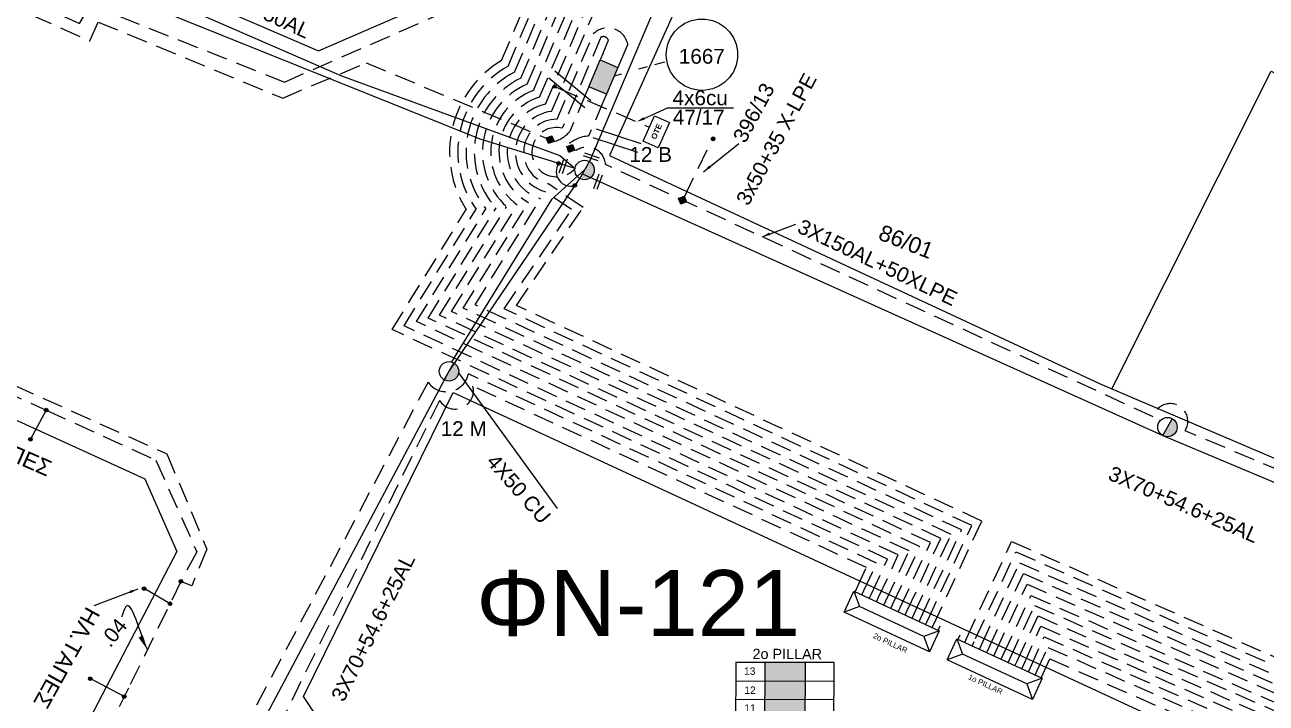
# Model space of a CAD drawing. Header units: millimetres. Extents: x 924 to 3152, y 704 to 1760.
# Drawn here: x 2067.1 to 2217.9, y 1442.5 to 1525 of the extents above; entities that cross this region are included whole.
import ezdxf
from ezdxf import colors
from ezdxf.entities.mleader import LeaderData, LeaderLine
from ezdxf.enums import TextEntityAlignment as Align
from ezdxf.math import Vec2, Vec3

# ---------------------------------------------------------------- set-up
doc = ezdxf.new("R2010")
doc.units = ezdxf.units.MM
doc.linetypes.add('DASHED', pattern=[19.05, 12.7, -6.35])
for name, color, linetype in [('Link Box 4 Διευθύνσεων', 7, 'Continuous'), ('Pillar OTE', 7, 'Continuous'), ('Άγνωστα', 7, 'Continuous'), ('Ασφαλειοκιßώτια Χ.Τ 13 αναχωρήσεων', 7, 'Continuous'), ('Επιγραφές - Σχήματα', 7, 'Continuous'), ('Καλώδια ΧΤ   3x150+50AL', 7, 'DASHED'), ('Καλώδια ΧΤ   3x150AL+50XLPE', 7, 'DASHED'), ('Καλώδια ΧΤ   4x50CU', 7, 'DASHED'), ('Μηχανική τομή', 7, 'Continuous'), ('Στύλος ΦΜ', 7, 'Continuous'), ('Στύλος ΦΜ @ 1', 7, 'Continuous'), ('Συνδέσεις', 7, 'Continuous'), ('Συνεστραμμένα ΧΤ   3x70+54.6+25 AL', 7, 'SYN_LINE'), ('Τομή', 7, 'Continuous'), ('Υποσταθμός πόλεως', 7, 'Continuous'), ('Υπόβαθρο ΔΕΗ', 7, 'Continuous'), ('Υπόγεια Καλώδια Δικτύου ΧΤ   .04', 7, 'DASHED'), ('Υπόγεια Καλώδια Δικτύου ΧΤ   .15', 7, 'DASHED'), ('Υπόγεια καλώδια Δικτύου ΧΤ και Παρ. ΧΤ X-95  (3X95AL +35CU  XLPE)', 7, 'DASHED'), ('Υπόγεια καλώδια Παροχών ΧΤ   4x50AL', 7, 'DASHED'), ('Υπόγεια καλώδια Παροχών ΧΤ   4x6', 7, 'DASHED')]:
    doc.layers.add(name, color=color, linetype=linetype)
doc.styles.add('arial', font='ARIAL.TTF')
doc.styles.get("Standard").update_dxf_attribs({"font": 'ARIAL.TTF'})
doc.linetypes.add('SYN_LINE', pattern='A,0.5,-0.0001,["/\\/\\/\\/",Standard,S=0.1,R=0,X=0,Y=-0.05],-0.25', length=0.7501)
doc.dimstyles.new('ISO-25', dxfattribs={"dimtxt": 2.5, "dimasz": 2.5, "dimexe": 1.25, "dimexo": 0.625, "dimtad": 1, "dimtxsty": 'Standard', "dimcen": 2.5, "dimadec": 0, "dimazin": 0, "dimtfac": 1, "dimtmove": 0, "dimatfit": 3, "dimfxl": 1, "dimarcsym": 0})

# ---------------------------------------------------------------- blocks, each defined once
blk = doc.blocks.new('ΥΠΑΡΧΩΝ ΤΣΙΜΕΝΤΕΝΙΟΣ ΣΤΥΛΟΣ')
at = {"layer": 'Στύλος ΦΜ'}
blk.add_hatch(color=256, dxfattribs=at).paths.add_polyline_path([(-1.29, -2.28, 0.574793), (2.62, 0, 0.268822), (1.3, 2.27)])
blk.add_line((-1.29, -2.28), (1.3, 2.27), dxfattribs=at)
blk.add_circle((0, 0), 2.62, dxfattribs=at)
at = {"layer": 'Στύλος ΦΜ', "flags": 4}
for tag, p in [('ΑΡΙΘΜΟΣ', (-4.68, 8.05)), ('ΤΥΠΟΣ', (-4.91, 3.03))]:
    blk.add_attdef(tag, p, '', height=4, dxfattribs=at)
blk = doc.blocks.new('ΜΗΧΑΝΙΚΗ ΤΟΜΗ')
at = {"layer": 'Μηχανική τομή', "ltscale": 40}
for p, q in [((-1.89, 0.78), (1.89, 0.78)), ((1.89, 0), (-1.89, 0))]:
    blk.add_line(p, q, dxfattribs=at)
blk = doc.blocks.new('ΤΟΜΗ')
at = {"layer": 'Τομή', "ltscale": 40}
for p, q in [((-5.68, 0), (5.68, 0)), ((5.68, -2.33), (-5.68, -2.33))]:
    blk.add_line(p, q, dxfattribs=at)
blk = doc.blocks.new('_ΣΥΝΔΕΣΗ')
at = {"layer": 'Συνδέσεις', "linetype": 'SYN_LINE', "ltscale": 40}
blk.add_hatch(color=256, dxfattribs=at).paths.add_polyline_path([(0.5, -0.01, 1), (-0.5, -0.01, 1)])
at = {"layer": 'Συνδέσεις'}
blk.add_circle((0, -0.01), 0.5, dxfattribs=at)
blk = doc.blocks.new('TSONTA XT1')
at = {"ltscale": 40}
h = blk.add_hatch(color=256, dxfattribs=at)
h.dxf.hatch_style = 1
h.paths.add_polyline_path([(595.96, 2487.66), (597.07, 2488.77), (595.96, 2489.87), (594.85, 2488.77)])
blk.add_lwpolyline([(594.85, 2488.77), (595.96, 2489.87), (597.07, 2488.77), (595.96, 2487.66)], close=True, dxfattribs=at)
blk = doc.blocks.new('ΑΣΦΑΛΕΙΟΚΙΒΩΤΙΟ ΥΣ 13 ΑΝΑΧΩΡΗΣΕΩΝ')
at = {"layer": 'Ασφαλειοκιßώτια Χ.Τ 13 αναχωρήσεων'}
for p, q in [((-6.08, 14.6), (-6.17, -14.65)), ((5.88, 14.56), (-6.08, 14.6)), ((5.78, -14.69), (5.88, 14.56)), ((-6.17, -14.65), (5.78, -14.69))]:
    blk.add_line(p, q, dxfattribs=at)
at = {"layer": 'Ασφαλειοκιßώτια Χ.Τ 13 αναχωρήσεων', "ltscale": 40}
for p, q in [((-6.08, 14.6), (5.88, 14.56)), ((-2.56, 14.59), (-2.65, -14.66)), ((2.36, 14.57), (2.26, -14.68)), ((-6.09, 12.35), (5.87, 12.31)), ((-6.09, 10.1), (5.86, 10.06)), ((-6.1, 7.85), (5.85, 7.81)), ((-6.11, 5.6), (5.85, 5.56)), ((-6.11, 3.35), (5.84, 3.31)), ((-6.12, 1.1), (5.83, 1.06)), ((-6.13, -1.15), (5.83, -1.19)), ((-6.14, -3.4), (5.82, -3.44)), ((-6.14, -5.65), (5.81, -5.69)), ((-6.15, -7.9), (5.8, -7.94)), ((-6.16, -10.15), (5.8, -10.19)), ((-6.17, -12.4), (5.79, -12.44))]:
    blk.add_line(p, q, dxfattribs=at)
at = {"layer": 'Ασφαλειοκιßώτια Χ.Τ 13 αναχωρήσεων'}
for s, p in [('13', (-5.08, 13.07)), ('12', (-5.04, 10.75)), ('11', (-5.04, 8.58)), ('10', (-4.97, 6.31)), ('9', (-4.58, 3.95)), ('8', (-4.52, 1.65)), ('7', (-4.55, -0.45)), ('6', (-4.54, -2.86)), ('5', (-4.59, -5.16)), ('4', (-4.63, -7.28)), ('3', (-4.64, -9.55)), ('2', (-4.76, -11.71)), ('1', (-4.69, -13.98))]:
    blk.add_text(s, height=0.9, rotation=359.8162, dxfattribs=at).set_placement(p)
at = {"layer": 'Ασφαλειοκιßώτια Χ.Τ 13 αναχωρήσεων', "ltscale": 40}
for tag, height, p in [('ΟΝΟΜΑ', 1.25, (0.18, 15.6)), ('ΚΕΙΜΕΝΟ 13', 0.5, (4.44, 13.42)), ('ΚΕΙΜΕΝΟ 12', 0.5, (4.42, 11.17)), ('ΚΕΙΜΕΝΟ 11', 0.5, (4.38, 8.91)), ('ΚΕΙΜΕΝΟ 10', 0.5, (4.44, 6.72)), ('ΚΕΙΜΕΝΟ 9', 0.5, (4.22, 4.44)), ('ΚΕΙΜΕΝΟ 8', 0.5, (4.27, 2.25)), ('ΚΕΙΜΕΝΟ 7', 0.5, (4.25, -0.08)), ('ΚΕΙΜΕΝΟ 6', 0.5, (4.25, -2.29)), ('ΚΕΙΜΕΝΟ 5', 0.5, (4.21, -4.64)), ('ΚΕΙΜΕΝΟ 4', 0.5, (4.17, -6.81)), ('ΚΕΙΜΕΝΟ 3', 0.5, (4.16, -9.09)), ('ΚΕΙΜΕΝΟ 2', 0.5, (4.08, -11.32)), ('ΚΕΙΜΕΝΟ 1', 0.5, (4.15, -13.56)), ('ΣΧ', 0.5, (0.09, -15.14))]:
    blk.add_attdef(tag, text='', height=height, rotation=359.8162, dxfattribs=at).set_placement(p, align=Align.MIDDLE_CENTER)
blk = doc.blocks.new('LINK BOX 4 ΑΝΑΧΩΡΗΣΕΩΝ')
at = {"layer": 'Link Box 4 Διευθύνσεων', "ltscale": 40}
blk.add_hatch(color=256, dxfattribs=at).paths.add_polyline_path([(-3.54, 0), (-3.54, -4.67), (3.54, -4.67), (3.54, 0)])
for p, q in [((-3.54, 0), (-5.33, 0)), ((5.33, 0), (3.54, 0)), ((-3.54, -4.67), (-5.33, -4.67)), ((5.33, -4.67), (3.54, -4.67))]:
    blk.add_line(p, q, dxfattribs=at)
blk.add_lwpolyline([(-3.54, -4.67), (-3.54, 0), (3.54, 0), (3.54, -4.67)], close=True, dxfattribs=at)
blk = doc.blocks.new('ΥΠΟΣΤΑΘΜΟΣ ΠΟΛΕΩΣ 13 ΑΝΑΧΩΡΗΣΕΩΝ')
at = {"layer": 'Υποσταθμός πόλεως', "ltscale": 40}
for p, q in [((-11.12, -2.82), (-11.12, -4)), ((-9.53, -2.82), (-9.53, -4)), ((-7.77, -2.82), (-7.77, -4)), ((-5.99, -2.82), (-5.99, -4)), ((-4.14, -2.82), (-4.14, -4)), ((-2.3, -2.82), (-2.3, -4)), ((-0.43, -2.82), (-0.43, -4)), ((1.54, -2.82), (1.54, -4)), ((3.43, -2.82), (3.43, -4)), ((5.39, -2.82), (5.39, -4)), ((7.32, -2.82), (7.32, -4)), ((9.32, -2.82), (9.32, -4)), ((11.11, -2.82), (11.11, -4))]:
    blk.add_line(p, q, dxfattribs=at)
blk.add_lwpolyline([(-11.43, 2.82), (11.43, 2.82), (11.43, -2.82), (-11.43, -2.82)], close=True, dxfattribs=at)
for points in [[(-8.62, 0), (-11.43, 2.82)], [(-11.43, -2.82), (-8.62, 0)], [(-8.62, 0), (8.62, 0)], [(8.62, 0), (11.43, 2.82)], [(11.43, -2.82), (8.62, 0)]]:
    blk.add_lwpolyline(points, dxfattribs=at)
at = {"layer": 'Υποσταθμός πόλεως', "linetype": 'SYN_LINE', "ltscale": 40, "flags": 1}
for tag, p in [('ΜΕΤΑΣΧΗΜΑΤΙΣΜΟΣ', (12.22, 1.68)), ('ΙΣΧΥΣ', (12.2, -1.11)), ('ΑΡΙΘΜΟΣ', (12.32, -3.83))]:
    blk.add_attdef(tag, p, '', height=1.8, dxfattribs=at)
blk = doc.blocks.new('PILLAR ΟΤΕ')
at = {"layer": 'Pillar OTE', "ltscale": 40}
blk.add_lwpolyline([(-3.31, 2.02), (3.39, 2.02), (3.39, -1.99), (-3.31, -1.99)], close=True, dxfattribs=at)
at = {"layer": 'Pillar OTE', "insert": (-1.81, 0.71), "char_height": 1.3575, "width": 109.961, "attachment_point": 1}
blk.add_mtext('{\\fArial|b1|i0|c161|p34;OTE}', dxfattribs=at)

msp = doc.modelspace()

# ---------------------------------------------------------------- hatches: boundary and pattern name
at = {"layer": 'Pillar OTE', "ltscale": 40}
h = msp.add_hatch(color=256, dxfattribs=at)
h.dxf.hatch_style = 1
h.paths.add_polyline_path([(2131.189, 1517.25), (2131.928, 1517.247), (2131.452, 1517.822)])
at = {"layer": 'Καλώδια ΧΤ   3x150AL+50XLPE', "linetype": 'DASHED', "ltscale": 0.2}
h = msp.add_hatch(color=2, dxfattribs=at)
h.dxf.hatch_style = 1
h.paths.add_polyline_path([(2161.896, 1447.437), (2156.983, 1447.453), (2156.975, 1445.203), (2161.889, 1445.187)])
h = msp.add_hatch(color=5, dxfattribs=at)
h.dxf.hatch_style = 1
h.paths.add_polyline_path([(2161.889, 1445.187), (2156.975, 1445.203), (2156.968, 1442.953), (2161.882, 1442.937)])
h = msp.add_hatch(color=133, dxfattribs=at)
h.dxf.hatch_style = 1
h.paths.add_polyline_path([(2161.882, 1442.937), (2156.968, 1442.953), (2156.961, 1440.703), (2161.875, 1440.687)])

# ---------------------------------------------------------------- linework, layer by layer
at = {"layer": 'Άγνωστα', "color": 0, "ltscale": 0.2}
for points in [[(2069.713, 1478.117), (2067.788, 1474.568)], [(2084.745, 1454.576), (2081.599, 1456.414)], [(2079.194, 1443.295), (2075.053, 1445.469)]]:
    msp.add_lwpolyline(points, dxfattribs=at)
at = {"layer": 'Επιγραφές - Σχήματα'}
msp.add_circle((2149.359, 1521.321), 4.335, dxfattribs=at)
at = {"layer": 'Καλώδια ΧΤ   3x150AL+50XLPE', "color": 133, "linetype": 'DASHED', "ltscale": 0.2}
msp.add_lwpolyline([(2173.448, 1454.13), (2177.1, 1462.007), (2117.494, 1489.643), (2125.624, 1502.838, -0.5441415), (2128.136, 1517.733), (2133.103, 1529.438, -0.1142396), (2138.217, 1531.485), (2153.784, 1567.073, -0.4636953), (2163.811, 1562.121), (2228.439, 1528.827), (2243.797, 1539.728), (2308.962, 1563.286), (2309.673, 1569.927), (2319.991, 1565.824), (2326.917, 1581.92, -0.6362774), (2335.731, 1589.009), (2345.914, 1610.346, -0.538057), (2348.843, 1611.485), (2350.744, 1611.803), (2352.242, 1610.78)], format="xyb", dxfattribs=at)
at = {"layer": 'Καλώδια ΧΤ   3x150AL+50XLPE', "color": 27, "linetype": 'DASHED', "ltscale": 0.2}
for points in [[(2174.295, 1453.736), (2178.369, 1462.521), (2118.939, 1490.083), (2126.932, 1503.054, -0.5942881), (2128.894, 1516.961), (2133.908, 1528.775, -0.1200942), (2138.906, 1530.566), (2154.559, 1566.35, -0.4607177), (2162.93, 1561.45), (2228.522, 1527.66), (2244.265, 1538.834), (2309.89, 1562.558), (2310.523, 1568.513), (2320.525, 1564.535), (2327.974, 1581.847, -0.7299713), (2336.156, 1587.577), (2346.877, 1610.041, -0.5734322), (2348.265, 1610.669), (2350.925, 1608.853)], [(2186.79, 1447.97), (2189.77, 1454.38), (2320.869, 1396.729), (2323.594, 1398.046), (2337.191, 1392.149), (2336.602, 1391.315), (2347.811, 1386.454), (2344.001, 1378.7), (2362.5, 1369.385), (2370.371, 1383.812), (2371.575, 1385.541), (2372.395, 1384.97), (2383.416, 1400.79), (2410.609, 1385.711, 0.4659169), (2416.946, 1382.123), (2453.587, 1360.584, 0.2957839), (2456.688, 1359.935), (2459.252, 1358.414)]]:
    msp.add_lwpolyline(points, format="xyb", dxfattribs=at)
at = {"layer": 'Καλώδια ΧΤ   3x150AL+50XLPE', "color": 62, "linetype": 'DASHED', "ltscale": 0.2}
msp.add_lwpolyline([(2172.556, 1454.545), (2175.801, 1461.514), (2175.801, 1461.514), (2116.115, 1489.31), (2124.358, 1502.689, -0.5044649), (2127.367, 1518.482), (2132.292, 1530.088, -0.109184), (2137.515, 1532.376), (2153.05, 1567.889, -0.4565299), (2164.651, 1562.813), (2228.356, 1529.995), (2243.33, 1540.622), (2308.034, 1564.014), (2308.738, 1570.588), (2310.716, 1576.028, 0.8082848), (2311.9, 1580.107), (2321.888, 1601.49, 1.1635346), (2324.274, 1605.408)], format="xyb", dxfattribs=at)
at = {"layer": 'Καλώδια ΧΤ   3x150AL+50XLPE', "color": 233, "linetype": 'DASHED', "ltscale": 0.2, "true_color": 0xd2798f}
msp.add_lwpolyline([(2175.132, 1453.347), (2179.623, 1463.007), (2120.369, 1490.497), (2128.296, 1503.361, -0.6606585), (2129.64, 1516.159), (2134.708, 1528.1, -0.126984), (2139.582, 1529.616), (2155.288, 1565.521, -0.4647724), (2162.009, 1560.8), (2228.604, 1526.492), (2244.733, 1537.94), (2310.818, 1561.83), (2311.381, 1567.095), (2321.06, 1563.247), (2329.048, 1581.812, -0.3271528), (2330.279, 1586.675, -0.4648947), (2335.155, 1584.578)], format="xyb", dxfattribs=at)
at = {"layer": 'Καλώδια ΧΤ   3x150AL+50XLPE', "color": 85, "linetype": 'DASHED', "ltscale": 0.2}
for points in [[(2169.935, 1455.763), (2171.909, 1460.01), (2171.909, 1460.01), (2111.727, 1487.908), (2120.725, 1502.512, -0.4216449), (2125.015, 1520.619), (2129.837, 1531.981, -0.0973527), (2135.355, 1534.924), (2150.693, 1570.018, -0.4533164), (2167.044, 1564.955), (2228.108, 1533.498), (2241.926, 1543.305), (2304.194, 1565.815), (2302.451, 1570.624), (2296.961, 1572.85), (2299.316, 1578.658)], [(2185.943, 1448.364), (2189.315, 1455.587), (2320.848, 1397.829), (2323.572, 1399.145), (2338.718, 1392.577), (2338.129, 1391.743), (2349.239, 1386.925), (2345.353, 1379.139), (2362.073, 1370.759), (2369.519, 1384.34), (2371.326, 1386.933), (2372.147, 1386.362), (2383.112, 1402.102), (2388.708, 1398.999, 0.2807294), (2389.782, 1398.018)]]:
    msp.add_lwpolyline(points, format="xyb", dxfattribs=at)
at = {"layer": 'Καλώδια ΧΤ   3x150AL+50XLPE', "color": 30, "linetype": 'DASHED', "ltscale": 0.2}
msp.add_lwpolyline([(2170.812, 1455.355), (2173.199, 1460.501), (2113.169, 1488.343), (2121.913, 1502.534, -0.4448524), (2125.806, 1519.922), (2130.659, 1531.359, -0.1008471), (2136.083, 1534.093), (2151.475, 1569.281, -0.4570759), (2166.266, 1564.231), (2228.191, 1532.33), (2242.394, 1542.411), (2305.475, 1565.216), (2303.239, 1571.383), (2300.117, 1572.65), (2301.173, 1575.253)], format="xyb", dxfattribs=at)
at = {"layer": 'Καλώδια ΧΤ   3x150AL+50XLPE', "color": 151, "linetype": 'DASHED', "ltscale": 0.2}
for points in [[(2171.698, 1454.943), (2174.522, 1461.006), (2174.522, 1461.006), (2114.673, 1488.877), (2123.123, 1502.591, -0.4720283), (2126.59, 1519.21), (2131.478, 1530.728, -0.1047605), (2136.804, 1533.245), (2152.278, 1568.621, -0.4550376), (2165.469, 1563.517), (2228.273, 1531.162), (2242.862, 1541.517), (2307.107, 1564.742), (2307.107, 1564.742), (2307.743, 1570.694), (2307.743, 1570.694), (2306.446, 1571.21)], [(2185.051, 1448.779), (2188.851, 1456.955), (2320.829, 1398.931), (2323.549, 1400.245), (2340.247, 1393.008), (2339.655, 1392.171), (2339.655, 1392.171), (2344.352, 1390.134), (2355.447, 1405.513), (2356.252, 1405.184), (2383.282, 1430.949), (2382.823, 1431.284), (2392.481, 1440.399, 0.2331593), (2391.007, 1445.208), (2450.469, 1503.944), (2451.611, 1503.671), (2452.591, 1504.677)]]:
    msp.add_lwpolyline(points, format="xyb", dxfattribs=at)
at = {"layer": 'Καλώδια ΧΤ   3x150AL+50XLPE', "color": 173, "ltscale": 0.2}
for points in [[(2017.917, 1553.409), (2016.478, 1551.245), (2016.478, 1549.012), (2018.855, 1547.112), (2040.15, 1538.556), (2074.997, 1522.998), (2076.021, 1525.29), (2098.434, 1516.052), (2108.58, 1520.33), (2130.834, 1511.018)], [(2135.26, 1516.603), (2133.302, 1511.993)], [(1998.64, 1509.901), (2014.57, 1502.368), (2039.532, 1490.664), (2041.642, 1491.668), (2052.471, 1487.51), (2055.34, 1487.763), (2057.155, 1486.962), (2058.294, 1485.149), (2058.853, 1484.259), (2084.374, 1472.804), (2089.211, 1461.198), (2087.396, 1456.747), (2086.073, 1457.286)]]:
    msp.add_lwpolyline(points, dxfattribs=at)
at = {"layer": 'Καλώδια ΧΤ   3x150AL+50XLPE', "color": 5, "linetype": 'DASHED', "ltscale": 0.2}
msp.add_lwpolyline([(2175.968, 1452.958), (2180.898, 1463.551), (2180.898, 1463.551), (2121.8, 1490.912), (2129.744, 1503.806, -0.7549337), (2130.371, 1515.32), (2135.501, 1527.408, -0.135257), (2140.241, 1528.626), (2150.81, 1552.789)], format="xyb", dxfattribs=at)
at = {"layer": 'Καλώδια ΧΤ   3x150AL+50XLPE', "color": 173, "linetype": 'DASHED', "ltscale": 0.2}
msp.add_lwpolyline([(2176.775, 1452.583), (2182.123, 1464.087), (2125.344, 1490.412), (2133.524, 1502.488), (2130.284, 1504.683, -0.813142), (2131.079, 1514.43), (2136.408, 1526.847, -0.1696856), (2142.227, 1527.343), (2152.936, 1551.825)], format="xyb", dxfattribs=at)
at = {"layer": 'Καλώδια ΧΤ   3x150AL+50XLPE', "color": 2, "linetype": 'DASHED', "ltscale": 0.2}
for points in [[(2177.452, 1451.941), (2183.347, 1464.622), (2126.832, 1490.825), (2134.913, 1502.755), (2130.709, 1505.603, -0.8889558), (2131.757, 1513.468), (2136.162, 1523.847, -0.6019588), (2140.337, 1522.59), (2139.49, 1520.596)], [(2137.342, 1521.508), (2138.003, 1523.066, 0.4314398), (2137.082, 1523.456), (2132.385, 1512.388, 1.7640677), (2133.941, 1507.49)], [(2137.408, 1515.691), (2135.592, 1511.413, 0.2212844), (2132.925, 1510.137)], [(2259.057, 1448.011), (2252.053, 1450.959), (2251.529, 1457.294), (2208.042, 1475.598, 1.1674593), (2204.147, 1477.299), (2137.642, 1507.957, 0.5934852), (2134.074, 1509.663), (2133.886, 1509.741)], [(2184.194, 1449.177), (2188.409, 1458.246), (2320.809, 1400.032), (2323.527, 1401.345), (2343.672, 1392.609), (2354.747, 1407.961), (2355.81, 1407.526), (2380.003, 1430.601, 0.2589075), (2380.803, 1430.752), (2382.725, 1432.614)]]:
    msp.add_lwpolyline(points, format="xyb", dxfattribs=at)
at = {"layer": 'Καλώδια ΧΤ   3x150AL+50XLPE', "color": 6, "linetype": 'DASHED', "ltscale": 0.2}
for points in [[(2169.027, 1456.185), (2170.574, 1459.521), (2170.574, 1459.521), (2120.988, 1482.512, -0.6563187), (2116.085, 1481.506), (2088.858, 1430.193), (2092.257, 1428.389), (2091.689, 1427.319)], [(2187.627, 1447.581), (2190.189, 1453.092), (2320.891, 1395.629), (2323.671, 1396.922), (2335.683, 1391.714), (2335.098, 1390.877), (2346.507, 1385.93), (2342.673, 1378.249), (2362.896, 1368.103), (2371.222, 1383.285), (2371.824, 1384.149), (2371.824, 1384.149), (2373.465, 1383.006), (2384.6, 1398.99), (2409.736, 1385.052, 0.4149511), (2416.826, 1381.033), (2452.408, 1360.118, 0.0976777), (2452.43, 1358.592), (2464.111, 1351.675, 1.0168297), (2465.618, 1354.656), (2464.582, 1355.267)]]:
    msp.add_lwpolyline(points, format="xyb", dxfattribs=at)
at = {"layer": 'Καλώδια ΧΤ   3x150AL+50XLPE', "color": 1, "linetype": 'DASHED', "ltscale": 0.2}
msp.add_lwpolyline([(2168.216, 1456.562), (2169.331, 1458.981), (2169.331, 1458.981), (2121.524, 1481.031, -0.8656278), (2117.485, 1479.29), (2092.502, 1428.551, 0.3613674), (2090.45, 1426.5), (2087.042, 1419.81), (2082.335, 1422.208), (2082.804, 1423.243)], format="xyb", dxfattribs=at)
at = {"layer": 'Καλώδια ΧΤ   3x150AL+50XLPE', "color": 5, "linetype": 'DASHED', "ltscale": 0.2}
msp.add_lwpolyline([(2181.523, 1450.419), (2186.975, 1462.149), (2320.75, 1403.335), (2323.459, 1404.644), (2332.539, 1400.707), (2339.735, 1417.3), (2341.347, 1416.657)], dxfattribs=at)
at = {"layer": 'Καλώδια ΧΤ   3x150AL+50XLPE', "color": 30, "linetype": 'DASHED', "ltscale": 0.2}
msp.add_lwpolyline([(2182.6, 1450.362), (2187.492, 1460.887), (2320.774, 1402.236), (2323.482, 1403.544), (2335.855, 1398.179), (2343.091, 1414.864), (2343.091, 1414.864)], dxfattribs=at)
at = {"layer": 'Καλώδια ΧΤ   3x150AL+50XLPE', "color": 62, "linetype": 'DASHED', "ltscale": 0.2}
msp.add_lwpolyline([(2183.307, 1449.589), (2187.934, 1459.543), (2320.789, 1401.133), (2323.504, 1402.445), (2337.128, 1396.537), (2344.422, 1413.357), (2344.422, 1413.357)], dxfattribs=at)
at = {"layer": 'Καλώδια ΧΤ   3x150AL+50XLPE', "color": 173, "linetype": 'DASHED', "ltscale": 0.2}
msp.add_lwpolyline([(2188.464, 1447.192), (2190.511, 1451.849), (2320.907, 1394.526), (2323.639, 1395.846), (2334.162, 1391.283), (2333.577, 1390.447), (2345.143, 1385.436), (2341.333, 1377.804), (2363.294, 1366.746)], dxfattribs=at)
at = {"layer": 'Καλώδια ΧΤ   3x150AL+50XLPE', "color": 233, "linetype": 'DASHED', "ltscale": 0.2, "true_color": 0xd2798f}
msp.add_lwpolyline([(2189.27, 1446.817), (2190.919, 1450.569), (2320.927, 1393.425), (2323.662, 1394.747), (2332.641, 1390.853), (2332.077, 1390.007), (2343.814, 1384.868), (2339.99, 1377.363), (2361.936, 1366.35), (2344.438, 1334.31), (2348.675, 1331.746)], dxfattribs=at)
at = {"layer": 'Καλώδια ΧΤ   3x150AL+50XLPE', "linetype": 'DASHED', "ltscale": 0.2}
msp.add_lwpolyline([(2190.919, 1450.569), (2190.919, 1450.569)], dxfattribs=at)
at = {"layer": 'Καλώδια ΧΤ   3x150AL+50XLPE', "color": 133, "linetype": 'DASHED', "ltscale": 0.2}
msp.add_lwpolyline([(2190.073, 1446.444), (2191.387, 1449.271), (2323.9, 1391.009), (2323.9, 1391.009), (2323.9, 1391.009)], dxfattribs=at)
at = {"layer": 'Καλώδια ΧΤ   3x150AL+50XLPE', "color": 1, "linetype": 'DASHED', "ltscale": 0.2}
msp.add_lwpolyline([(2190.792, 1446.11), (2191.614, 1447.879), (2191.614, 1447.879), (2340.373, 1382.52), (2338.616, 1379.072)], dxfattribs=at)
at = {"layer": 'Καλώδια ΧΤ   3x150AL+50XLPE', "color": 173, "ltscale": 0.2}
msp.add_arc((2130.532, 1514.234), 3.563, 284.18873, 321.02821, dxfattribs=at)
at = {"layer": 'Καλώδια ΧΤ   4x50CU', "linetype": 'SYN_LINE', "ltscale": 20}
msp.add_line((2119.799, 1482.656), (2131.79, 1466.161), dxfattribs=at)
at = {"layer": 'Συνεστραμμένα ΧΤ   3x70+54.6+25 AL', "color": 133, "ltscale": 20}
msp.add_line((2118.637, 1482.829), (2134.523, 1506.279), dxfattribs=at)
at = {"layer": 'Συνεστραμμένα ΧΤ   3x70+54.6+25 AL', "color": 5, "ltscale": 20}
msp.add_lwpolyline([(2158.848, 1561.6), (2151.1, 1544.639), (2135.689, 1508.326)], dxfattribs=at)
at = {"layer": 'Συνεστραμμένα ΧΤ   3x70+54.6+25 AL', "color": 62, "ltscale": 20}
for points in [[(2068.906, 1534.743), (2105.563, 1518.749), (2132.112, 1509.079), (2133.941, 1507.49)], [(2135.104, 1507.304), (2131.092, 1503.71), (2118.948, 1484), (2118.948, 1484)]]:
    msp.add_lwpolyline(points, dxfattribs=at)
at = {"layer": 'Συνεστραμμένα ΧΤ   3x70+54.6+25 AL', "color": 133, "ltscale": 20}
for points in [[(2133.941, 1507.49), (2122.423, 1511.038), (2068.833, 1532.661)], [(2118.462, 1482.523), (2118.462, 1482.523), (2083.665, 1416.943), (2083.665, 1416.943)]]:
    msp.add_lwpolyline(points, dxfattribs=at)
at = {"layer": 'Συνεστραμμένα ΧΤ   3x70+54.6+25 AL', "color": 2, "ltscale": 20}
msp.add_lwpolyline([(2134.852, 1506.856), (2134.852, 1506.856), (2205.341, 1475.014), (2205.341, 1475.014), (2205.341, 1475.014), (2278.971, 1444.071)], dxfattribs=at)
at = {"layer": 'Υπόβαθρο ΔΕΗ', "ltscale": 0.2}
for points in [[(2064.13, 1698.568), (2043.494, 1640.593), (2043.494, 1640.593), (2033.211, 1611.571), (2021.698, 1577.986), (2015.772, 1560.737), (2051.235, 1544.01), (2102.781, 1521.795), (2102.781, 1521.795), (2119.056, 1528.897), (2139.02, 1569.077), (2158.21, 1609.426), (2187.814, 1669.952), (2064.13, 1698.568), (2064.13, 1698.568)], [(2151.414, 1538.556), (2138.145, 1509.046), (2197.721, 1481.312), (2197.721, 1481.312), (2228.723, 1468.069), (2272.757, 1449.715), (2342.096, 1419.967), (2355.604, 1414.277), (2384.713, 1441.859), (2387.045, 1444.058), (2333.03, 1472.829), (2294.896, 1493.349), (2294.896, 1493.349)], [(2141.682, 1519.584), (2142.737, 1519.877)], [(2143.633, 1520.126), (2144.829, 1520.458)], [(2138.71, 1518.759), (2139.613, 1519.01)], [(2199.133, 1480.709), (2218.512, 1519.322), (2276.597, 1490.926), (2260.269, 1454.92)], [(1939.214, 1355.462), (1962.899, 1421.037), (1980.998, 1469.094), (1996.303, 1508.159), (2047.514, 1485.355), (2081.701, 1469.773), (2085.564, 1460.918), (2074.5, 1439.616), (2058.227, 1407.587), (2041.232, 1374.037), (2024.339, 1340.018), (2016.275, 1337.018), (1972.799, 1346.283), (1939.214, 1355.462)]]:
    msp.add_lwpolyline(points, dxfattribs=at)
msp.add_lwpolyline([(2216.621, 1435.038, -0.3149876), (2162.688, 1398.395), (2147.132, 1406.071), (2114.269, 1423.415), (2100.95, 1443.317), (2119.136, 1480.251), (2216.621, 1435.038), (2216.621, 1435.038)], format="xyb", dxfattribs=at)
msp.add_arc((2133.444, 1507.118), 1.786, 146.55759, 285.6835, dxfattribs=at)
at = {"layer": 'Υπόγεια Καλώδια Δικτύου ΧΤ   .04', "color": 173, "ltscale": 0.2}
msp.add_lwpolyline([(2054.782, 1485.07), (2060.877, 1482.053), (2069.713, 1478.117), (2083.025, 1472.015), (2088.002, 1460.9), (2086.073, 1457.286), (2079.706, 1444.301), (2074.721, 1434.491), (2074.721, 1434.491), (2074.721, 1434.491), (2085.681, 1429.587), (2085.005, 1428.096)], dxfattribs=at)
at = {"layer": 'Υπόγεια Καλώδια Δικτύου ΧΤ   .15', "color": 27, "ltscale": 0.2}
msp.add_lwpolyline([(2019.9, 1552.595), (2018.661, 1550.836), (2018.661, 1550.836), (2019.264, 1548.991), (2022.015, 1547.672), (2043.704, 1538.556), (2073.759, 1525.12), (2075.094, 1527.387), (2098.634, 1517.997), (2121.395, 1527.938)], dxfattribs=at)
at = {"layer": 'Υπόγεια καλώδια Δικτύου ΧΤ και Παρ. ΧΤ X-95  (3X95AL +35CU  XLPE)', "color": 2, "linetype": 'DASHED', "ltscale": 0.2}
msp.add_lwpolyline([(2147.228, 1504.055), (2150.665, 1511.122)], dxfattribs=at)
at = {"layer": 'Υπόγεια καλώδια Παροχών ΧΤ   4x6', "color": 5, "linetype": 'DASHED', "ltscale": 0.2}
msp.add_lwpolyline([(2131.324, 1517.548), (2131.927, 1517.259), (2142.959, 1512.501)], dxfattribs=at)

# ---------------------------------------------------------------- block references
at = {"layer": 'Link Box 4 Διευθύνσεων', "xscale": 0.4999999999999995, "yscale": 0.4999999999999995, "zscale": 0.4999999999999995, "rotation": 66.9972435492924}
msp.add_blockref('LINK BOX 4 ΑΝΑΧΩΡΗΣΕΩΝ', (2136.301, 1519.056), dxfattribs=at)
at = {"layer": 'Pillar OTE', "xscale": 0.5, "yscale": 0.5, "zscale": 0.5, "rotation": 66}
msp.add_blockref('PILLAR ΟΤΕ', (2143.822, 1511.919), dxfattribs=at)
at = {"layer": 'Ασφαλειοκιßώτια Χ.Τ 13 αναχωρήσεων'}
msp.add_blockref('ΑΣΦΑΛΕΙΟΚΙΒΩΤΙΟ ΥΣ 13 ΑΝΑΧΩΡΗΣΕΩΝ', (2159.54, 1432.867), dxfattribs=at).add_auto_attribs({'ΟΝΟΜΑ': '2o PILLAR'})
at = {"layer": 'Μηχανική τομή'}
for p, xscale, yscale, zscale, rotation in [((2135.861, 1508.73), 0.4999999999999992, 0.4999999999999992, 0.4999999999999992, 341.2798588263036), ((2132.68, 1507.71), 0.4999999999999993, 0.4999999999999993, 0.4999999999999993, 70.28908702141669), ((2136.916, 1505.801), 0.4999999999999993, 0.4999999999999993, 0.4999999999999993, 70.28908702141669)]:
    msp.add_blockref('ΜΗΧΑΝΙΚΗ ΤΟΜΗ', p, dxfattribs=dict(at, xscale=xscale, yscale=yscale, zscale=zscale, rotation=rotation))
at = {"layer": 'Στύλος ΦΜ @ 1', "ltscale": 40}
ref = msp.add_blockref('ΥΠΑΡΧΩΝ ΤΣΙΜΕΝΤΕΝΙΟΣ ΣΤΥΛΟΣ', (2135.104, 1507.304), dxfattribs=dict(at, xscale=0.4499999999998181, yscale=0.4499999999998181, zscale=0.4499999999998181))
ref.add_attrib('ΤΥΠΟΣ', '12 B', (2140.543, 1508.293), dxfattribs={"layer": 'Στύλος ΦΜ', "height": 1.8, "flags": 4})
ref = msp.add_blockref('ΥΠΑΡΧΩΝ ΤΣΙΜΕΝΤΕΝΙΟΣ ΣΤΥΛΟΣ', (2118.634, 1482.83), dxfattribs=dict(at, xscale=0.4499999999998181, yscale=0.4499999999998181, zscale=0.4499999999998181))
ref.add_attrib('ΤΥΠΟΣ', '12 M', (2117.625, 1474.959), dxfattribs={"layer": 'Στύλος ΦΜ', "height": 1.8, "flags": 4})
at = {"layer": 'Στύλος ΦΜ @ 1', "ltscale": 40, "xscale": 0.4499999999998181, "yscale": 0.4499999999998181, "zscale": 0.4499999999998181}
msp.add_blockref('ΥΠΑΡΧΩΝ ΤΣΙΜΕΝΤΕΝΙΟΣ ΣΤΥΛΟΣ', (2205.903, 1476.047), dxfattribs=at)
at = {"layer": 'Συνδέσεις', "xscale": 0.474834363640018, "yscale": 0.474834363640018, "zscale": 0.474834363640018, "rotation": 336.8899991309926}
for p in [(1406.813, 535.137), (1409.301, 534.081), (1422.891, 527.777)]:
    msp.add_blockref('TSONTA XT1', p, dxfattribs=at)
at = {"layer": 'Συνδέσεις', "xscale": 0.4499999999998181, "yscale": 0.4499999999998181, "zscale": 0.4499999999998181}
for p in [(2150.711, 1511.094), (2131.953, 1508.102), (2133.931, 1505.438), (2069.713, 1478.117), (2067.788, 1474.568), (2081.599, 1456.414), (2086.073, 1457.286), (2084.745, 1454.576), (2075.053, 1445.469), (2079.194, 1443.295)]:
    msp.add_blockref('_ΣΥΝΔΕΣΗ', p, dxfattribs=at)
at = {"layer": 'Τομή', "xscale": 0.4999999999999997, "yscale": 0.4999999999999997, "zscale": 0.4999999999999997}
for p, rotation in [((2133.683, 1517.548), 320.4416017231876), ((2139.217, 1511.43), 341.7706491340484)]:
    msp.add_blockref('ΤΟΜΗ', p, dxfattribs=dict(at, rotation=rotation))
at = {"layer": 'Υποσταθμός πόλεως', "xscale": 0.5, "yscale": 0.5, "zscale": 0.5, "rotation": 155.0685925889782}
for p in [(2172.411, 1452.406), (2184.906, 1446.639)]:
    msp.add_blockref('ΥΠΟΣΤΑΘΜΟΣ ΠΟΛΕΩΣ 13 ΑΝΑΧΩΡΗΣΕΩΝ', p, dxfattribs=at)

# ---------------------------------------------------------------- texts
at = {"layer": 'Άγνωστα', "ltscale": 40, "char_height": 0.6632, "width": 11.01721, "attachment_point": 1, "rotation": 334.84031, "style": 'arial'}
for s, insert in [('2o PILLAR', (2170.356, 1451.051)), ('1o PILLAR', (2181.912, 1446.035))]:
    msp.add_mtext(s, dxfattribs=dict(at, insert=insert))
at = {"layer": 'Επιγραφές - Σχήματα', "attachment_point": 1}
for s, insert, char_height in [('1667', (2146.546, 1522.025), 1.8), ('ΦΝ-121', (2121.924, 1458.668), 8)]:
    msp.add_mtext_dynamic_manual_height_columns(s, width=10.09091, gutter_width=12.5, heights=[0], dxfattribs=dict(at, insert=insert, char_height=char_height))
at = {"layer": 'Επιγραφές - Σχήματα', "char_height": 1.8, "attachment_point": 1}
for s, insert, rotation in [('{\\H1.0833x;86/01}', (2171.341, 1500.735), 338.77376), ('{\\H1.0833x;ΗΛ.ΤΑΠΕΣ}', (2058.219, 1477.192), 336.42025), ('{\\H1.0833x;ΗΛ.ΤΑΠΕΣ}', (2076.33, 1453.407), 240.97906)]:
    msp.add_mtext_dynamic_manual_height_columns(s, width=10.09091, gutter_width=12.5, heights=[0], dxfattribs=dict(at, insert=insert, rotation=rotation))
at = {"layer": 'Καλώδια ΧΤ   3x150+50AL', "color": 7, "insert": (2088.715, 1530.985), "char_height": 1.8, "width": 168.37176, "attachment_point": 1, "rotation": 335.24782}
msp.add_mtext('3X150+50AL', dxfattribs=at)
at = {"layer": 'Καλώδια ΧΤ   3x150AL+50XLPE', "color": 7, "char_height": 1.8, "width": 27.84843, "attachment_point": 5}
for s, insert, rotation in [('3x50+35 Χ-LPE', (2158.4, 1511.053), 61.74343), ('396/13', (2155.656, 1514.262), 61.74343), ('3X150AL+50XLPE', (2170.675, 1496.051), 334.43907)]:
    msp.add_mtext(s, dxfattribs=dict(at, insert=insert, rotation=rotation))
at = {"layer": 'Συνεστραμμένα ΧΤ   3x70+54.6+25 AL', "color": 7, "char_height": 1.8, "attachment_point": 1}
for s, insert, width, rotation in [('4X50 CU', (2124.423, 1472.969), 23.48833, 311.28558), ('3X70+54.6+25AL', (2199.268, 1471.388), 168.37176, 336.40614), ('3X70+54.6+25AL', (2104.238, 1443.335), 168.37176, 63.48538)]:
    msp.add_mtext(s, dxfattribs=dict(at, insert=insert, width=width, rotation=rotation))
at = {"layer": 'Υπόγεια Καλώδια Δικτύου ΧΤ   .04', "color": 7, "insert": (2076.084, 1450.267), "char_height": 1.8, "width": 168.37176, "attachment_point": 1, "rotation": 51.26467}
msp.add_mtext('.04', dxfattribs=at)
at = {"layer": 'Υπόγεια καλώδια Παροχών ΧΤ   4x50AL', "color": 7, "ltscale": 0.2, "char_height": 1.8, "attachment_point": 1}
for s, insert in [('4x6cu', (2145.791, 1516.977)), ('47/17', (2145.817, 1514.617))]:
    msp.add_mtext_dynamic_manual_height_columns(s, width=1.8, gutter_width=12.5, heights=[0.118], dxfattribs=dict(at, insert=insert))

# ---------------------------------------------------------------- leaders
at = {"layer": 'Επιγραφές - Σχήματα', "ltscale": 40}
for points in [[(2149.561, 1507.093), (2153.829, 1510.52)], [(2156.655, 1499.192), (2160.758, 1500.728)], [(2080.831, 1456.357), (2075.512, 1454.328)]]:
    msp.add_leader(points, dimstyle='ISO-25', override={"dimasz": 1, "dimtad": 0}, dxfattribs=at)
at = {"layer": 'Επιγραφές - Σχήματα', "path_type": 1}
msp.add_leader([(2082.007, 1448.994), (2079.345, 1454.174), (2078.864, 1452.957)], dimstyle='ISO-25', override={"dimasz": 1.8, "dimtad": 0}, dxfattribs=at)
at = {"layer": 'Υπόβαθρο ΔΕΗ', "linetype": 'Continuous', "ltscale": 0.2}
ml = msp.add_multileader_mtext('Standard', dxfattribs=at)
ml.set_content('', color=256)
ml.set_leader_properties()
ml.build(insert=Vec2(0, 0))
ml.multileader.update_dxf_attribs({"arrow_head_size": 1})
ctx = ml.context
ctx.base_point, ctx.arrow_head_size, ctx.landing_gap_size, ctx.plane_origin = Vec3(2153.178, 1514.85), 1, 0, Vec3(2141.429, 1513.161)
notes = []
notes.append((ctx, [(0, (1, 1, 0), (2145.178, 1514.85), (1, 0), 8, [(0, [(2141.429, 1513.161)], 0, [])])]))
ctx.mtext.insert, ctx.mtext.flow_direction = Vec3(2153.178, 1516.85), 5
for ctx, leaders in notes:
    for number, flags, end, landing, length, lines in leaders:
        leader = LeaderData()
        leader.index, (leader.has_last_leader_line, leader.has_dogleg_vector, leader.attachment_direction) = number, flags
        leader.last_leader_point, leader.dogleg_vector, leader.dogleg_length = Vec3(end), Vec3(landing), length
        for number, points, colour, breaks in lines:
            line = LeaderLine()
            line.index, line.vertices, line.color, line.breaks = number, Vec3.list(points), colors.encode_raw_color(colour), breaks
            leader.lines.append(line)
        ctx.leaders.append(leader)

doc.saveas('drawing.dxf')
